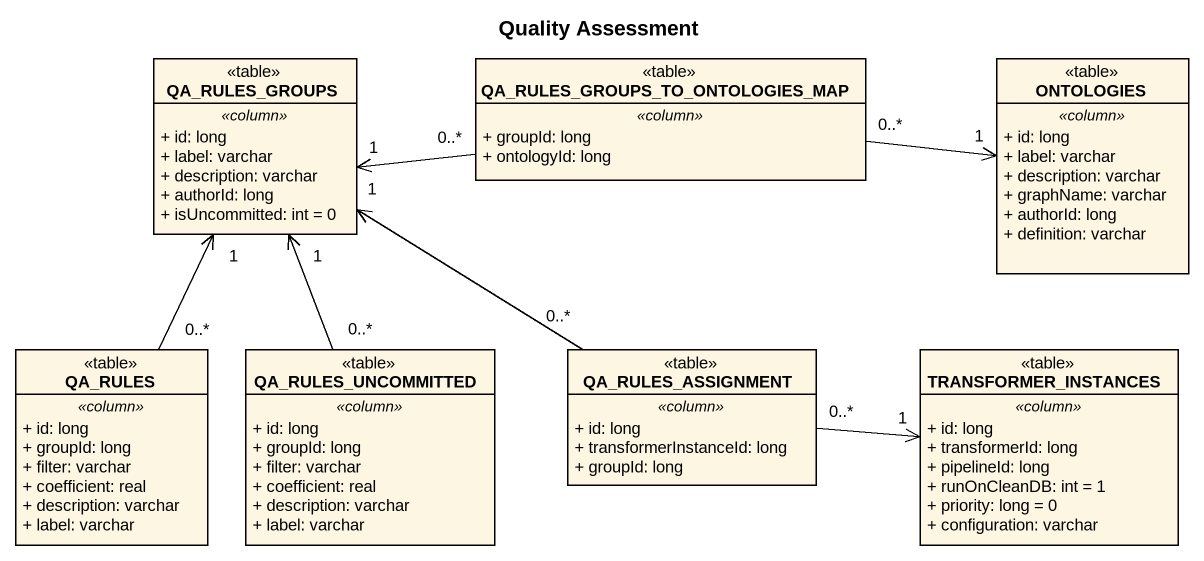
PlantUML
@startuml
title Quality Assessment
hide circle
hide empty members
skinparam classAttributeIconSize 0
class QA_RULES_GROUPS <<table>> {
  .. <<column>> ..
  + id: long
  + label: varchar
  + description: varchar
  + authorId: long
  + isUncommitted: int = 0
}
class "QA_RULES_GROUPS_TO_ONTOLOGIES_MAP" as QA_RULES_GROUPS_TO <<table>> {
  .. <<column>> ..
  + groupId: long
  + ontologyId: long
}
class ONTOLOGIES <<table>> {
  .. <<column>> ..
  + id: long
  + label: varchar
  + description: varchar
  + graphName: varchar
  + authorId: long
  + definition: varchar
}
class QA_RULES <<table>> {
  .. <<column>> ..
  + id: long
  + groupId: long
  + filter: varchar
  + coefficient: real
  + description: varchar
  + label: varchar
}
class QA_RULES_UNCOMMITTED <<table>> {
  .. <<column>> ..
  + id: long
  + groupId: long
  + filter: varchar
  + coefficient: real
  + description: varchar
  + label: varchar
}
class QA_RULES_ASSIGNMENT <<table>> {
  .. <<column>> ..
  + id: long
  + transformerInstanceId: long
  + groupId: long
}
class TRANSFORMER_INSTANCES <<table>> {
  .. <<column>> ..
  + id: long
  + transformerId: long
  + pipelineId: long
  + runOnCleanDB: int = 1
  + priority: long = 0
  + configuration: varchar
}
QA_RULES_GROUPS_TO "0..*" -left-> "1" QA_RULES_GROUPS
QA_RULES_GROUPS_TO "0..*" -right-> "1" ONTOLOGIES
QA_RULES "0..*" -up-> "1" QA_RULES_GROUPS
QA_RULES_UNCOMMITTED "0..*" -up-> "1" QA_RULES_GROUPS
QA_RULES_ASSIGNMENT "0..*" -up-> "1" QA_RULES_GROUPS
QA_RULES_ASSIGNMENT "0..*" -right-> "1" TRANSFORMER_INSTANCES
@enduml
